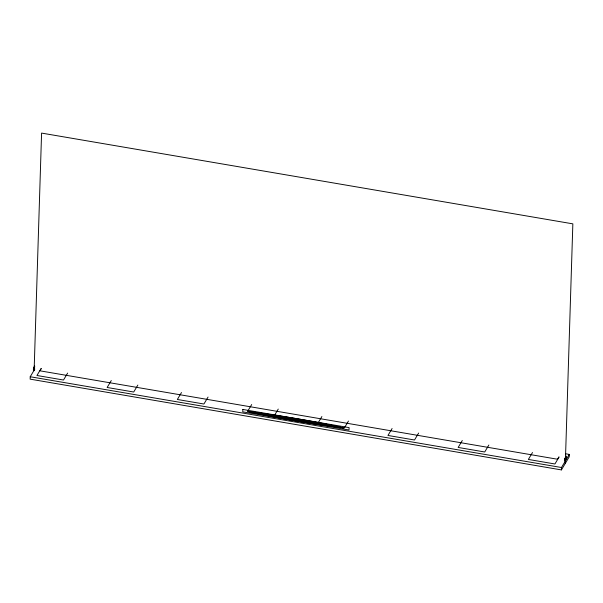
<?xml version="1.0" encoding="UTF-8"?>
<svg xmlns="http://www.w3.org/2000/svg" width="603" height="603" viewBox="0 0 603 603"><rect width="100%" height="100%" fill="white"/><g stroke="black" fill="none" stroke-linecap="round" stroke-linejoin="round"><path stroke-width="0.9" d="M33.776 368.116L33.768 368.908L34.665 366.624M565.041 458.875L565.034 459.667L565.931 457.383M34.823 369.044L30.225 376.754L30.15 379.151L561.416 469.91L569.232 456.803L569.307 454.406L565.599 453.773M34.115 370.717L41.584 133.09L572.85 223.849L565.312 463.624M295.907 420.464L295.937 419.643L265.742 414.14L266.986 415.181L295.907 420.464L324.859 425.07L326.155 424.459L265.742 414.14M561.416 469.91L561.491 467.513L569.307 454.406M34.68 367.732L33.587 369.36L34.733 366.202M34.635 365.946L33.467 367.913L33.391 370.31L34.559 368.343M41.079 368.554L36.941 375.488L63.503 380.026L67.642 373.091M41.275 368.599L39.956 370.822L557.526 459.237L558.845 457.021M111.284 380.546L107.146 387.48L133.708 392.018L137.846 385.083M181.488 392.538L177.35 399.472L203.912 404.01L208.05 397.075M251.692 404.53L247.547 411.472L274.116 416.01L278.254 409.068M321.889 416.522L317.751 423.464L344.313 428.002L348.451 421.06M392.093 428.514L387.955 435.456L414.517 439.994L418.655 433.052M462.297 440.507L458.159 447.449L484.722 451.986L488.86 445.044M532.502 452.499L528.364 459.441L554.926 463.978L559.064 457.036M295.937 419.643L326.155 424.459M30.225 376.754L561.491 467.513M242.843 409.46L242.768 411.857L349.024 430.007L349.099 427.61L242.843 409.46M564.732 458.672L564.657 461.069L566.217 458.446L566.292 456.049L564.732 458.672M564.8 459.418C565.486 462.516 567.385 452.34 564.8 459.418M249.755 411.563L248.119 411.563C279.649 418.572 311.683 424.06 343.748 427.904C312.769 420.826 281.232 415.949 249.755 411.563"/></g></svg>
